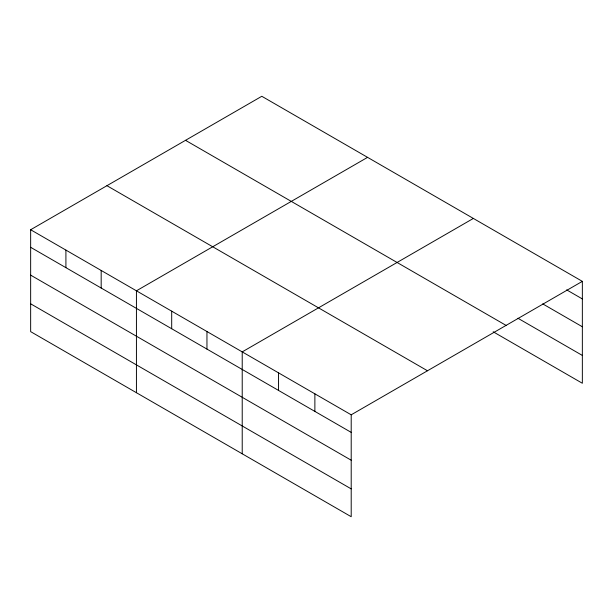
<?xml version="1.0" encoding="UTF-8"?>
<svg xmlns="http://www.w3.org/2000/svg" width="613" height="613" viewBox="0 0 613 613"><rect width="100%" height="100%" fill="white"/><g stroke="black" fill="none" stroke-linecap="round" stroke-linejoin="round"><path stroke-width="0.92" d="M30.65 229.737L351.203 414.809L351.203 516.713L30.65 331.641L30.65 229.737L261.797 96.287L582.35 281.359L582.35 383.263L493.174 331.779M367.578 157.357L136.431 290.807L136.431 392.718M473.359 218.435L242.219 351.885L242.219 453.789M351.203 414.809L582.35 281.359M566.665 289.872L582.35 298.929M542.72 303.879L582.35 326.76M517.947 318.254L582.35 355.433M185.517 140.323L506.07 325.396M106.93 185.693L427.483 370.765M30.65 247.307L351.203 432.38M30.65 275.137L351.203 460.21M30.65 303.81L351.203 488.883M314.875 393.83L314.875 411.4M278.547 372.857L278.547 390.427M206.956 331.526L206.956 349.096M171.694 311.166L171.694 328.737M101.176 270.448L101.176 288.018M65.913 250.089L65.913 267.659"/></g></svg>
